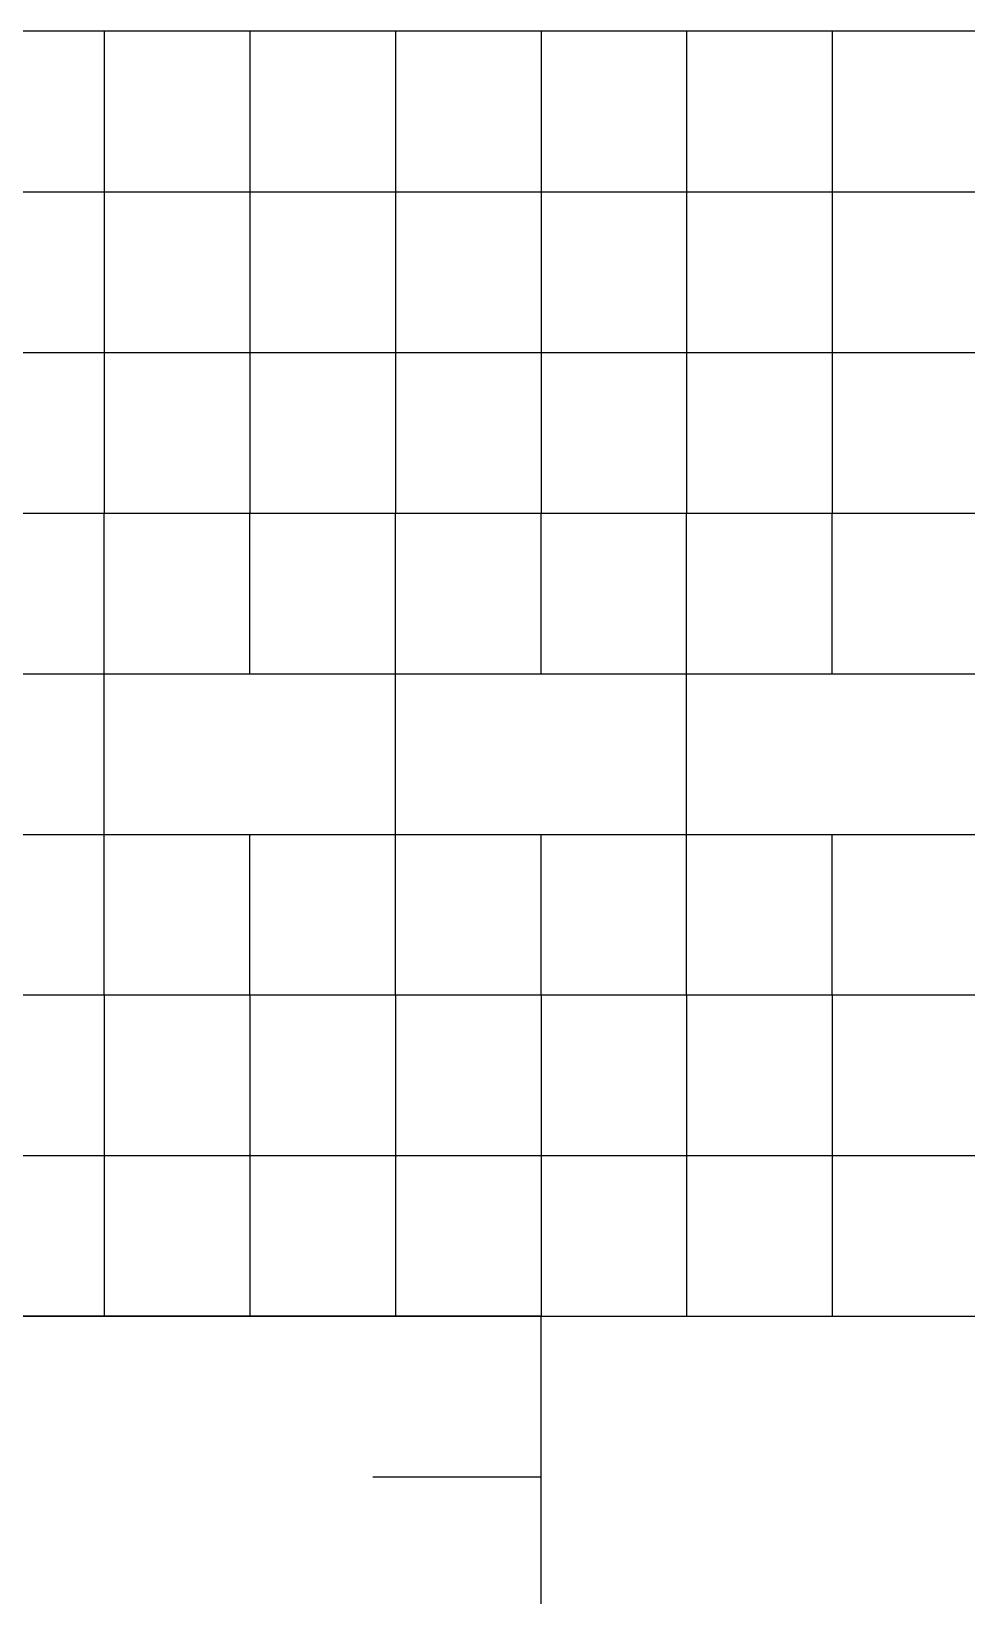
# Model space of a CAD drawing. Extents: x 0 to 304, y 0 to 158.
# Drawn here: x 113.8 to 151.4, y 94.8 to 157.6 of the extents above; entities that cross this region are included whole.
import ezdxf

# ---------------------------------------------------------------- set-up
doc = ezdxf.new("R2010")
doc.units = 0

msp = doc.modelspace()

# ---------------------------------------------------------------- linework, layer by layer
at = {"layer": '2xDUENQ T250SP40'}
for p, q in [((116.7, 131.8, 4.8), (116.7, 138.25, 4.8)), ((116.7, 131.8, 9.6), (116.7, 138.25, 9.6)), ((116.7, 131.8, 14.4), (116.7, 138.25, 14.4)), ((128.4, 131.8, 4.8), (128.4, 138.25, 4.8)), ((128.4, 131.8, 9.6), (128.4, 138.25, 9.6)), ((128.4, 131.8, 14.4), (128.4, 138.25, 14.4)), ((140.1, 131.8, 4.8), (140.1, 138.25, 4.8)), ((140.1, 131.8, 9.6), (140.1, 138.25, 9.6)), ((140.1, 131.8, 14.4), (140.1, 138.25, 14.4)), ((116.7, 118.9, 4.8), (116.7, 125.35, 4.8)), ((116.7, 118.9, 9.6), (116.7, 125.35, 9.6)), ((116.7, 118.9, 14.4), (116.7, 125.35, 14.4)), ((128.4, 118.9, 4.8), (128.4, 125.35, 4.8)), ((128.4, 118.9, 9.6), (128.4, 125.35, 9.6)), ((128.4, 118.9, 14.4), (128.4, 125.35, 14.4)), ((140.1, 118.9, 4.8), (140.1, 125.35, 4.8)), ((140.1, 118.9, 9.6), (140.1, 125.35, 9.6)), ((140.1, 118.9, 14.4), (140.1, 125.35, 14.4))]:
    msp.add_line(p, q, dxfattribs=at)
at = {"layer": '2xDUENQ T450SP30'}
for p, q in [((111.75, 151.15, 4.8), (115.8, 151.15, 4.8)), ((111.75, 151.15, 9.6), (115.8, 151.15, 9.6)), ((111.75, 151.15, 14.4), (115.8, 151.15, 14.4)), ((123.45, 151.15, 4.8), (127.5, 151.15, 4.8)), ((123.45, 151.15, 9.6), (127.5, 151.15, 9.6)), ((123.45, 151.15, 14.4), (127.5, 151.15, 14.4)), ((135.15, 151.15, 4.8), (139.2, 151.15, 4.8)), ((135.15, 151.15, 9.6), (139.2, 151.15, 9.6)), ((135.15, 151.15, 14.4), (139.2, 151.15, 14.4)), ((146.85, 151.15, 4.8), (150.9, 151.15, 4.8)), ((146.85, 151.15, 9.6), (150.9, 151.15, 9.6)), ((146.85, 151.15, 14.4), (150.9, 151.15, 14.4)), ((111.75, 144.7, 4.8), (115.8, 144.7, 4.8)), ((111.75, 144.7, 9.6), (115.8, 144.7, 9.6)), ((111.75, 144.7, 14.4), (115.8, 144.7, 14.4)), ((123.45, 144.7, 4.8), (127.5, 144.7, 4.8)), ((123.45, 144.7, 9.6), (127.5, 144.7, 9.6)), ((123.45, 144.7, 14.4), (127.5, 144.7, 14.4)), ((135.15, 144.7, 4.8), (139.2, 144.7, 4.8)), ((135.15, 144.7, 9.6), (139.2, 144.7, 9.6)), ((135.15, 144.7, 14.4), (139.2, 144.7, 14.4)), ((146.85, 144.7, 4.8), (150.9, 144.7, 4.8)), ((146.85, 144.7, 9.6), (150.9, 144.7, 9.6)), ((146.85, 144.7, 14.4), (150.9, 144.7, 14.4)), ((111.75, 138.25, 4.8), (115.8, 138.25, 4.8)), ((111.75, 138.25, 9.6), (115.8, 138.25, 9.6)), ((111.75, 138.25, 14.4), (115.8, 138.25, 14.4)), ((123.45, 138.25, 4.8), (127.5, 138.25, 4.8)), ((123.45, 138.25, 9.6), (127.5, 138.25, 9.6)), ((123.45, 138.25, 14.4), (127.5, 138.25, 14.4)), ((135.15, 138.25, 4.8), (139.2, 138.25, 4.8)), ((135.15, 138.25, 9.6), (139.2, 138.25, 9.6)), ((135.15, 138.25, 14.4), (139.2, 138.25, 14.4)), ((146.85, 138.25, 4.8), (150.9, 138.25, 4.8)), ((146.85, 138.25, 9.6), (150.9, 138.25, 9.6)), ((146.85, 138.25, 14.4), (150.9, 138.25, 14.4)), ((111.75, 131.8, 4.8), (115.8, 131.8, 4.8)), ((111.75, 131.8, 9.6), (115.8, 131.8, 9.6)), ((111.75, 131.8, 14.4), (115.8, 131.8, 14.4)), ((123.45, 131.8, 4.8), (127.5, 131.8, 4.8)), ((123.45, 131.8, 9.6), (127.5, 131.8, 9.6)), ((123.45, 131.8, 14.4), (127.5, 131.8, 14.4)), ((135.15, 131.8, 4.8), (139.2, 131.8, 4.8)), ((135.15, 131.8, 9.6), (139.2, 131.8, 9.6)), ((135.15, 131.8, 14.4), (139.2, 131.8, 14.4)), ((146.85, 131.8, 4.8), (150.9, 131.8, 4.8)), ((146.85, 131.8, 9.6), (150.9, 131.8, 9.6)), ((146.85, 131.8, 14.4), (150.9, 131.8, 14.4)), ((111.75, 125.35, 4.8), (115.8, 125.35, 4.8)), ((111.75, 125.35, 9.6), (115.8, 125.35, 9.6)), ((111.75, 125.35, 14.4), (115.8, 125.35, 14.4)), ((123.45, 125.35, 4.8), (127.5, 125.35, 4.8)), ((123.45, 125.35, 9.6), (127.5, 125.35, 9.6)), ((123.45, 125.35, 14.4), (127.5, 125.35, 14.4)), ((135.15, 125.35, 4.8), (139.2, 125.35, 4.8)), ((135.15, 125.35, 9.6), (139.2, 125.35, 9.6)), ((135.15, 125.35, 14.4), (139.2, 125.35, 14.4)), ((146.85, 125.35, 4.8), (150.9, 125.35, 4.8)), ((146.85, 125.35, 9.6), (150.9, 125.35, 9.6)), ((146.85, 125.35, 14.4), (150.9, 125.35, 14.4)), ((111.75, 118.9, 4.8), (115.8, 118.9, 4.8)), ((111.75, 118.9, 9.6), (115.8, 118.9, 9.6)), ((111.75, 118.9, 14.4), (115.8, 118.9, 14.4)), ((123.45, 118.9, 4.8), (127.5, 118.9, 4.8)), ((123.45, 118.9, 9.6), (127.5, 118.9, 9.6)), ((123.45, 118.9, 14.4), (127.5, 118.9, 14.4)), ((135.15, 118.9, 4.8), (139.2, 118.9, 4.8)), ((135.15, 118.9, 9.6), (139.2, 118.9, 9.6)), ((135.15, 118.9, 14.4), (139.2, 118.9, 14.4)), ((146.85, 118.9, 4.8), (150.9, 118.9, 4.8)), ((146.85, 118.9, 9.6), (150.9, 118.9, 9.6)), ((146.85, 118.9, 14.4), (150.9, 118.9, 14.4)), ((111.75, 112.45, 4.8), (115.8, 112.45, 4.8)), ((111.75, 112.45, 9.6), (115.8, 112.45, 9.6)), ((111.75, 112.45, 14.4), (115.8, 112.45, 14.4)), ((123.45, 112.45, 4.8), (127.5, 112.45, 4.8)), ((123.45, 112.45, 9.6), (127.5, 112.45, 9.6)), ((123.45, 112.45, 14.4), (127.5, 112.45, 14.4)), ((135.15, 112.45, 4.8), (139.2, 112.45, 4.8)), ((135.15, 112.45, 9.6), (139.2, 112.45, 9.6)), ((135.15, 112.45, 14.4), (139.2, 112.45, 14.4)), ((146.85, 112.45, 4.8), (150.9, 112.45, 4.8)), ((146.85, 112.45, 9.6), (150.9, 112.45, 9.6)), ((146.85, 112.45, 14.4), (150.9, 112.45, 14.4))]:
    msp.add_line(p, q, dxfattribs=at)
at = {"layer": '2xDUENQ T450SP40'}
for p, q in [((115.8, 151.15, 14.4), (116.7, 151.15, 14.4)), ((116.7, 151.15, 14.4), (122.55, 151.15, 14.4)), ((122.55, 151.15, 14.4), (123.45, 151.15, 14.4)), ((127.5, 151.15, 14.4), (128.4, 151.15, 14.4)), ((128.4, 151.15, 14.4), (134.25, 151.15, 14.4)), ((134.25, 151.15, 14.4), (135.15, 151.15, 14.4)), ((139.2, 151.15, 14.4), (140.1, 151.15, 14.4)), ((140.1, 151.15, 14.4), (145.95, 151.15, 14.4)), ((145.95, 151.15, 14.4), (146.85, 151.15, 14.4)), ((150.9, 151.15, 14.4), (151.8, 151.15, 14.4)), ((115.8, 144.7, 14.4), (116.7, 144.7, 14.4)), ((116.7, 144.7, 14.4), (122.55, 144.7, 14.4)), ((122.55, 144.7, 14.4), (123.45, 144.7, 14.4)), ((127.5, 144.7, 14.4), (128.4, 144.7, 14.4)), ((128.4, 144.7, 14.4), (134.25, 144.7, 14.4)), ((134.25, 144.7, 14.4), (135.15, 144.7, 14.4)), ((139.2, 144.7, 14.4), (140.1, 144.7, 14.4)), ((140.1, 144.7, 14.4), (145.95, 144.7, 14.4)), ((145.95, 144.7, 14.4), (146.85, 144.7, 14.4)), ((150.9, 144.7, 14.4), (151.8, 144.7, 14.4)), ((115.8, 138.25, 14.4), (116.7, 138.25, 14.4)), ((116.7, 138.25, 14.4), (122.55, 138.25, 14.4)), ((122.55, 138.25, 14.4), (123.45, 138.25, 14.4)), ((127.5, 138.25, 14.4), (128.4, 138.25, 14.4)), ((128.4, 138.25, 14.4), (134.25, 138.25, 14.4)), ((134.25, 138.25, 14.4), (135.15, 138.25, 14.4)), ((139.2, 138.25, 14.4), (140.1, 138.25, 14.4)), ((140.1, 138.25, 14.4), (145.95, 138.25, 14.4)), ((145.95, 138.25, 14.4), (146.85, 138.25, 14.4)), ((150.9, 138.25, 14.4), (151.8, 138.25, 14.4)), ((115.8, 131.8, 14.4), (116.7, 131.8, 14.4)), ((116.7, 131.8, 14.4), (122.55, 131.8, 14.4)), ((122.55, 131.8, 14.4), (123.45, 131.8, 14.4)), ((127.5, 131.8, 14.4), (128.4, 131.8, 14.4)), ((128.4, 131.8, 14.4), (134.25, 131.8, 14.4)), ((134.25, 131.8, 14.4), (135.15, 131.8, 14.4)), ((139.2, 131.8, 14.4), (140.1, 131.8, 14.4)), ((140.1, 131.8, 14.4), (145.95, 131.8, 14.4)), ((145.95, 131.8, 14.4), (146.85, 131.8, 14.4)), ((150.9, 131.8, 14.4), (151.8, 131.8, 14.4)), ((115.8, 125.35, 14.4), (116.7, 125.35, 14.4)), ((116.7, 125.35, 14.4), (122.55, 125.35, 14.4)), ((122.55, 125.35, 14.4), (123.45, 125.35, 14.4)), ((127.5, 125.35, 14.4), (128.4, 125.35, 14.4)), ((128.4, 125.35, 14.4), (134.25, 125.35, 14.4)), ((134.25, 125.35, 14.4), (135.15, 125.35, 14.4)), ((139.2, 125.35, 14.4), (140.1, 125.35, 14.4)), ((140.1, 125.35, 14.4), (145.95, 125.35, 14.4)), ((145.95, 125.35, 14.4), (146.85, 125.35, 14.4)), ((150.9, 125.35, 14.4), (151.8, 125.35, 14.4)), ((115.8, 118.9, 14.4), (116.7, 118.9, 14.4)), ((116.7, 118.9, 14.4), (122.55, 118.9, 14.4)), ((122.55, 118.9, 14.4), (123.45, 118.9, 14.4)), ((127.5, 118.9, 14.4), (128.4, 118.9, 14.4)), ((128.4, 118.9, 14.4), (134.25, 118.9, 14.4)), ((134.25, 118.9, 14.4), (135.15, 118.9, 14.4)), ((139.2, 118.9, 14.4), (140.1, 118.9, 14.4)), ((140.1, 118.9, 14.4), (145.95, 118.9, 14.4)), ((145.95, 118.9, 14.4), (146.85, 118.9, 14.4)), ((150.9, 118.9, 14.4), (151.8, 118.9, 14.4)), ((115.8, 112.45, 14.4), (116.7, 112.45, 14.4)), ((116.7, 112.45, 14.4), (122.55, 112.45, 14.4)), ((122.55, 112.45, 14.4), (123.45, 112.45, 14.4)), ((127.5, 112.45, 14.4), (128.4, 112.45, 14.4)), ((128.4, 112.45, 14.4), (134.25, 112.45, 14.4)), ((134.25, 112.45, 14.4), (135.15, 112.45, 14.4)), ((139.2, 112.45, 14.4), (140.1, 112.45, 14.4)), ((140.1, 112.45, 14.4), (145.95, 112.45, 14.4)), ((145.95, 112.45, 14.4), (146.85, 112.45, 14.4)), ((150.9, 112.45, 14.4), (151.8, 112.45, 14.4))]:
    msp.add_line(p, q, dxfattribs=at)
at = {"layer": '2xDUENQ T450SP50'}
for p, q in [((115.8, 151.15, 4.8), (116.7, 151.15, 4.8)), ((115.8, 151.15, 9.6), (116.7, 151.15, 9.6)), ((116.7, 151.15, 4.8), (122.55, 151.15, 4.8)), ((116.7, 151.15, 9.6), (122.55, 151.15, 9.6)), ((122.55, 151.15, 4.8), (123.45, 151.15, 4.8)), ((122.55, 151.15, 9.6), (123.45, 151.15, 9.6)), ((127.5, 151.15, 4.8), (128.4, 151.15, 4.8)), ((127.5, 151.15, 9.6), (128.4, 151.15, 9.6)), ((128.4, 151.15, 4.8), (134.25, 151.15, 4.8)), ((128.4, 151.15, 9.6), (134.25, 151.15, 9.6)), ((134.25, 151.15, 4.8), (135.15, 151.15, 4.8)), ((134.25, 151.15, 9.6), (135.15, 151.15, 9.6)), ((139.2, 151.15, 4.8), (140.1, 151.15, 4.8)), ((139.2, 151.15, 9.6), (140.1, 151.15, 9.6)), ((140.1, 151.15, 4.8), (145.95, 151.15, 4.8)), ((140.1, 151.15, 9.6), (145.95, 151.15, 9.6)), ((145.95, 151.15, 4.8), (146.85, 151.15, 4.8)), ((145.95, 151.15, 9.6), (146.85, 151.15, 9.6)), ((150.9, 151.15, 4.8), (151.8, 151.15, 4.8)), ((150.9, 151.15, 9.6), (151.8, 151.15, 9.6)), ((115.8, 144.7, 4.8), (116.7, 144.7, 4.8)), ((115.8, 144.7, 9.6), (116.7, 144.7, 9.6)), ((116.7, 144.7, 4.8), (122.55, 144.7, 4.8)), ((116.7, 144.7, 9.6), (122.55, 144.7, 9.6)), ((122.55, 144.7, 4.8), (123.45, 144.7, 4.8)), ((122.55, 144.7, 9.6), (123.45, 144.7, 9.6)), ((127.5, 144.7, 4.8), (128.4, 144.7, 4.8)), ((127.5, 144.7, 9.6), (128.4, 144.7, 9.6)), ((128.4, 144.7, 4.8), (134.25, 144.7, 4.8)), ((128.4, 144.7, 9.6), (134.25, 144.7, 9.6)), ((134.25, 144.7, 4.8), (135.15, 144.7, 4.8)), ((134.25, 144.7, 9.6), (135.15, 144.7, 9.6)), ((139.2, 144.7, 4.8), (140.1, 144.7, 4.8)), ((139.2, 144.7, 9.6), (140.1, 144.7, 9.6)), ((140.1, 144.7, 4.8), (145.95, 144.7, 4.8)), ((140.1, 144.7, 9.6), (145.95, 144.7, 9.6)), ((145.95, 144.7, 4.8), (146.85, 144.7, 4.8)), ((145.95, 144.7, 9.6), (146.85, 144.7, 9.6)), ((150.9, 144.7, 4.8), (151.8, 144.7, 4.8)), ((150.9, 144.7, 9.6), (151.8, 144.7, 9.6)), ((115.8, 138.25, 4.8), (116.7, 138.25, 4.8)), ((115.8, 138.25, 9.6), (116.7, 138.25, 9.6)), ((116.7, 138.25, 4.8), (122.55, 138.25, 4.8)), ((116.7, 138.25, 9.6), (122.55, 138.25, 9.6)), ((122.55, 138.25, 4.8), (123.45, 138.25, 4.8)), ((122.55, 138.25, 9.6), (123.45, 138.25, 9.6)), ((127.5, 138.25, 4.8), (128.4, 138.25, 4.8)), ((127.5, 138.25, 9.6), (128.4, 138.25, 9.6)), ((128.4, 138.25, 4.8), (134.25, 138.25, 4.8)), ((128.4, 138.25, 9.6), (134.25, 138.25, 9.6)), ((134.25, 138.25, 4.8), (135.15, 138.25, 4.8)), ((134.25, 138.25, 9.6), (135.15, 138.25, 9.6)), ((139.2, 138.25, 4.8), (140.1, 138.25, 4.8)), ((139.2, 138.25, 9.6), (140.1, 138.25, 9.6)), ((140.1, 138.25, 4.8), (145.95, 138.25, 4.8)), ((140.1, 138.25, 9.6), (145.95, 138.25, 9.6)), ((145.95, 138.25, 4.8), (146.85, 138.25, 4.8)), ((145.95, 138.25, 9.6), (146.85, 138.25, 9.6)), ((150.9, 138.25, 4.8), (151.8, 138.25, 4.8)), ((150.9, 138.25, 9.6), (151.8, 138.25, 9.6)), ((115.8, 131.8, 4.8), (116.7, 131.8, 4.8)), ((115.8, 131.8, 9.6), (116.7, 131.8, 9.6)), ((116.7, 131.8, 4.8), (122.55, 131.8, 4.8)), ((116.7, 131.8, 9.6), (122.55, 131.8, 9.6)), ((122.55, 131.8, 4.8), (123.45, 131.8, 4.8)), ((122.55, 131.8, 9.6), (123.45, 131.8, 9.6)), ((127.5, 131.8, 4.8), (128.4, 131.8, 4.8)), ((127.5, 131.8, 9.6), (128.4, 131.8, 9.6)), ((128.4, 131.8, 4.8), (134.25, 131.8, 4.8)), ((128.4, 131.8, 9.6), (134.25, 131.8, 9.6)), ((134.25, 131.8, 4.8), (135.15, 131.8, 4.8)), ((134.25, 131.8, 9.6), (135.15, 131.8, 9.6)), ((139.2, 131.8, 4.8), (140.1, 131.8, 4.8)), ((139.2, 131.8, 9.6), (140.1, 131.8, 9.6)), ((140.1, 131.8, 4.8), (145.95, 131.8, 4.8)), ((140.1, 131.8, 9.6), (145.95, 131.8, 9.6)), ((145.95, 131.8, 4.8), (146.85, 131.8, 4.8)), ((145.95, 131.8, 9.6), (146.85, 131.8, 9.6)), ((150.9, 131.8, 4.8), (151.8, 131.8, 4.8)), ((150.9, 131.8, 9.6), (151.8, 131.8, 9.6)), ((115.8, 125.35, 4.8), (116.7, 125.35, 4.8)), ((115.8, 125.35, 9.6), (116.7, 125.35, 9.6)), ((116.7, 125.35, 4.8), (122.55, 125.35, 4.8)), ((116.7, 125.35, 9.6), (122.55, 125.35, 9.6)), ((122.55, 125.35, 4.8), (123.45, 125.35, 4.8)), ((122.55, 125.35, 9.6), (123.45, 125.35, 9.6)), ((127.5, 125.35, 4.8), (128.4, 125.35, 4.8)), ((127.5, 125.35, 9.6), (128.4, 125.35, 9.6)), ((128.4, 125.35, 4.8), (134.25, 125.35, 4.8)), ((128.4, 125.35, 9.6), (134.25, 125.35, 9.6)), ((134.25, 125.35, 4.8), (135.15, 125.35, 4.8)), ((134.25, 125.35, 9.6), (135.15, 125.35, 9.6)), ((139.2, 125.35, 4.8), (140.1, 125.35, 4.8)), ((139.2, 125.35, 9.6), (140.1, 125.35, 9.6)), ((140.1, 125.35, 4.8), (145.95, 125.35, 4.8)), ((140.1, 125.35, 9.6), (145.95, 125.35, 9.6)), ((145.95, 125.35, 4.8), (146.85, 125.35, 4.8)), ((145.95, 125.35, 9.6), (146.85, 125.35, 9.6)), ((150.9, 125.35, 4.8), (151.8, 125.35, 4.8)), ((150.9, 125.35, 9.6), (151.8, 125.35, 9.6)), ((115.8, 118.9, 4.8), (116.7, 118.9, 4.8)), ((115.8, 118.9, 9.6), (116.7, 118.9, 9.6)), ((116.7, 118.9, 4.8), (122.55, 118.9, 4.8)), ((116.7, 118.9, 9.6), (122.55, 118.9, 9.6)), ((122.55, 118.9, 4.8), (123.45, 118.9, 4.8)), ((122.55, 118.9, 9.6), (123.45, 118.9, 9.6)), ((127.5, 118.9, 4.8), (128.4, 118.9, 4.8)), ((127.5, 118.9, 9.6), (128.4, 118.9, 9.6)), ((128.4, 118.9, 4.8), (134.25, 118.9, 4.8)), ((128.4, 118.9, 9.6), (134.25, 118.9, 9.6)), ((134.25, 118.9, 4.8), (135.15, 118.9, 4.8)), ((134.25, 118.9, 9.6), (135.15, 118.9, 9.6)), ((139.2, 118.9, 4.8), (140.1, 118.9, 4.8)), ((139.2, 118.9, 9.6), (140.1, 118.9, 9.6)), ((140.1, 118.9, 4.8), (145.95, 118.9, 4.8)), ((140.1, 118.9, 9.6), (145.95, 118.9, 9.6)), ((145.95, 118.9, 4.8), (146.85, 118.9, 4.8)), ((145.95, 118.9, 9.6), (146.85, 118.9, 9.6)), ((150.9, 118.9, 4.8), (151.8, 118.9, 4.8)), ((150.9, 118.9, 9.6), (151.8, 118.9, 9.6)), ((115.8, 112.45, 4.8), (116.7, 112.45, 4.8)), ((115.8, 112.45, 9.6), (116.7, 112.45, 9.6)), ((116.7, 112.45, 4.8), (122.55, 112.45, 4.8)), ((116.7, 112.45, 9.6), (122.55, 112.45, 9.6)), ((122.55, 112.45, 4.8), (123.45, 112.45, 4.8)), ((122.55, 112.45, 9.6), (123.45, 112.45, 9.6)), ((127.5, 112.45, 4.8), (128.4, 112.45, 4.8)), ((127.5, 112.45, 9.6), (128.4, 112.45, 9.6)), ((128.4, 112.45, 4.8), (134.25, 112.45, 4.8)), ((128.4, 112.45, 9.6), (134.25, 112.45, 9.6)), ((134.25, 112.45, 4.8), (135.15, 112.45, 4.8)), ((134.25, 112.45, 9.6), (135.15, 112.45, 9.6)), ((139.2, 112.45, 4.8), (140.1, 112.45, 4.8)), ((139.2, 112.45, 9.6), (140.1, 112.45, 9.6)), ((140.1, 112.45, 4.8), (145.95, 112.45, 4.8)), ((140.1, 112.45, 9.6), (145.95, 112.45, 9.6)), ((145.95, 112.45, 4.8), (146.85, 112.45, 4.8)), ((145.95, 112.45, 9.6), (146.85, 112.45, 9.6)), ((150.9, 112.45, 4.8), (151.8, 112.45, 4.8)), ((150.9, 112.45, 9.6), (151.8, 112.45, 9.6)), ((127.5, 99.55, 9.6), (128.45, 99.55, 9.6)), ((128.45, 99.55, 9.6), (134.25, 99.55, 9.6))]:
    msp.add_line(p, q, dxfattribs=at)
at = {"layer": 'DUENQ T250SP40'}
for p, q in [((116.7, 157.6, 4.8), (116.7, 151.15, 4.8)), ((116.7, 157.6, 9.6), (116.7, 151.15, 9.6)), ((116.7, 157.6, 14.4), (116.7, 151.15, 14.4)), ((122.55, 157.6, 4.8), (122.55, 151.15, 4.8)), ((122.55, 157.6, 9.6), (122.55, 151.15, 9.6)), ((122.55, 157.6, 14.4), (122.55, 151.15, 14.4)), ((128.4, 157.6, 4.8), (128.4, 151.15, 4.8)), ((128.4, 157.6, 9.6), (128.4, 151.15, 9.6)), ((128.4, 157.6, 14.4), (128.4, 151.15, 14.4)), ((134.25, 157.6, 4.8), (134.25, 151.15, 4.8)), ((134.25, 157.6, 9.6), (134.25, 151.15, 9.6)), ((134.25, 157.6, 14.4), (134.25, 151.15, 14.4)), ((140.1, 157.6, 4.8), (140.1, 151.15, 4.8)), ((140.1, 157.6, 9.6), (140.1, 151.15, 9.6)), ((140.1, 157.6, 14.4), (140.1, 151.15, 14.4)), ((145.95, 157.6, 4.8), (145.95, 151.15, 4.8)), ((145.95, 157.6, 9.6), (145.95, 151.15, 9.6)), ((145.95, 157.6, 14.4), (145.95, 151.15, 14.4)), ((116.7, 151.15, 4.8), (116.7, 144.7, 4.8)), ((116.7, 151.15, 9.6), (116.7, 144.7, 9.6)), ((116.7, 151.15, 14.4), (116.7, 144.7, 14.4)), ((122.55, 151.15, 4.8), (122.55, 144.7, 4.8)), ((122.55, 151.15, 9.6), (122.55, 144.7, 9.6)), ((122.55, 151.15, 14.4), (122.55, 144.7, 14.4)), ((128.4, 151.15, 4.8), (128.4, 144.7, 4.8)), ((128.4, 151.15, 9.6), (128.4, 144.7, 9.6)), ((128.4, 151.15, 14.4), (128.4, 144.7, 14.4)), ((134.25, 151.15, 4.8), (134.25, 144.7, 4.8)), ((134.25, 151.15, 9.6), (134.25, 144.7, 9.6)), ((134.25, 151.15, 14.4), (134.25, 144.7, 14.4)), ((140.1, 151.15, 4.8), (140.1, 144.7, 4.8)), ((140.1, 151.15, 9.6), (140.1, 144.7, 9.6)), ((140.1, 151.15, 14.4), (140.1, 144.7, 14.4)), ((145.95, 151.15, 4.8), (145.95, 144.7, 4.8)), ((145.95, 151.15, 9.6), (145.95, 144.7, 9.6)), ((145.95, 151.15, 14.4), (145.95, 144.7, 14.4)), ((116.7, 144.7, 4.8), (116.7, 138.25, 4.8)), ((116.7, 144.7, 9.6), (116.7, 138.25, 9.6)), ((116.7, 144.7, 14.4), (116.7, 138.25, 14.4)), ((122.55, 144.7, 4.8), (122.55, 138.25, 4.8)), ((122.55, 144.7, 9.6), (122.55, 138.25, 9.6)), ((122.55, 144.7, 14.4), (122.55, 138.25, 14.4)), ((128.4, 144.7, 4.8), (128.4, 138.25, 4.8)), ((128.4, 144.7, 9.6), (128.4, 138.25, 9.6)), ((128.4, 144.7, 14.4), (128.4, 138.25, 14.4)), ((134.25, 144.7, 4.8), (134.25, 138.25, 4.8)), ((134.25, 144.7, 9.6), (134.25, 138.25, 9.6)), ((134.25, 144.7, 14.4), (134.25, 138.25, 14.4)), ((140.1, 144.7, 4.8), (140.1, 138.25, 4.8)), ((140.1, 144.7, 9.6), (140.1, 138.25, 9.6)), ((140.1, 144.7, 14.4), (140.1, 138.25, 14.4)), ((145.95, 144.7, 4.8), (145.95, 138.25, 4.8)), ((145.95, 144.7, 9.6), (145.95, 138.25, 9.6)), ((145.95, 144.7, 14.4), (145.95, 138.25, 14.4)), ((122.55, 131.8, 4.8), (122.55, 138.25, 4.8)), ((122.55, 131.8, 9.6), (122.55, 138.25, 9.6)), ((122.55, 131.8, 14.4), (122.55, 138.25, 14.4)), ((134.25, 131.8, 4.8), (134.25, 138.25, 4.8)), ((134.25, 131.8, 9.6), (134.25, 138.25, 9.6)), ((134.25, 131.8, 14.4), (134.25, 138.25, 14.4)), ((145.95, 131.8, 4.8), (145.95, 138.25, 4.8)), ((145.95, 131.8, 9.6), (145.95, 138.25, 9.6)), ((145.95, 131.8, 14.4), (145.95, 138.25, 14.4)), ((116.7, 125.35, 4.8), (116.7, 131.8, 4.8)), ((116.7, 125.35, 9.6), (116.7, 131.8, 9.6)), ((116.7, 125.35, 14.4), (116.7, 131.8, 14.4)), ((128.4, 125.35, 4.8), (128.4, 131.8, 4.8)), ((128.4, 125.35, 9.6), (128.4, 131.8, 9.6)), ((128.4, 125.35, 14.4), (128.4, 131.8, 14.4)), ((140.1, 125.35, 4.8), (140.1, 131.8, 4.8)), ((140.1, 125.35, 9.6), (140.1, 131.8, 9.6)), ((140.1, 125.35, 14.4), (140.1, 131.8, 14.4)), ((122.55, 118.9, 4.8), (122.55, 125.35, 4.8)), ((122.55, 118.9, 9.6), (122.55, 125.35, 9.6)), ((122.55, 118.9, 14.4), (122.55, 125.35, 14.4)), ((134.25, 118.9, 4.8), (134.25, 125.35, 4.8)), ((134.25, 118.9, 9.6), (134.25, 125.35, 9.6)), ((134.25, 118.9, 14.4), (134.25, 125.35, 14.4)), ((145.95, 118.9, 4.8), (145.95, 125.35, 4.8)), ((145.95, 118.9, 9.6), (145.95, 125.35, 9.6)), ((145.95, 118.9, 14.4), (145.95, 125.35, 14.4)), ((116.7, 118.9, 4.8), (116.7, 112.45, 4.8)), ((116.7, 118.9, 9.6), (116.7, 112.45, 9.6)), ((116.7, 118.9, 14.4), (116.7, 112.45, 14.4)), ((122.55, 118.9, 4.8), (122.55, 112.45, 4.8)), ((122.55, 118.9, 9.6), (122.55, 112.45, 9.6)), ((122.55, 118.9, 14.4), (122.55, 112.45, 14.4)), ((128.4, 118.9, 4.8), (128.4, 112.45, 4.8)), ((128.4, 118.9, 9.6), (128.4, 112.45, 9.6)), ((128.4, 118.9, 14.4), (128.4, 112.45, 14.4)), ((134.25, 118.9, 4.8), (134.25, 112.45, 4.8)), ((134.25, 118.9, 9.6), (134.25, 112.45, 9.6)), ((134.25, 118.9, 14.4), (134.25, 112.45, 14.4)), ((140.1, 118.9, 4.8), (140.1, 112.45, 4.8)), ((140.1, 118.9, 9.6), (140.1, 112.45, 9.6)), ((140.1, 118.9, 14.4), (140.1, 112.45, 14.4)), ((145.95, 118.9, 4.8), (145.95, 112.45, 4.8)), ((145.95, 118.9, 9.6), (145.95, 112.45, 9.6)), ((145.95, 118.9, 14.4), (145.95, 112.45, 14.4)), ((116.7, 112.45, 4.8), (116.7, 106, 4.8)), ((116.7, 112.45, 9.6), (116.7, 106, 9.6)), ((116.7, 112.45, 14.4), (116.7, 106, 14.4)), ((122.55, 112.45, 4.8), (122.55, 106, 4.8)), ((122.55, 112.45, 9.6), (122.55, 106, 9.6)), ((122.55, 112.45, 14.4), (122.55, 106, 14.4)), ((128.4, 112.45, 4.8), (128.4, 106, 4.8)), ((128.4, 112.45, 9.6), (128.4, 106, 9.6)), ((128.4, 112.45, 14.4), (128.4, 106, 14.4)), ((134.25, 112.45, 4.8), (134.25, 106, 4.8)), ((134.25, 112.45, 9.6), (134.25, 106, 9.6)), ((134.25, 112.45, 14.4), (134.25, 106, 14.4)), ((140.1, 112.45, 4.8), (140.1, 106, 4.8)), ((140.1, 112.45, 9.6), (140.1, 106, 9.6)), ((140.1, 112.45, 14.4), (140.1, 106, 14.4)), ((145.95, 112.45, 4.8), (145.95, 106, 4.8)), ((145.95, 112.45, 9.6), (145.95, 106, 9.6)), ((145.95, 112.45, 14.4), (145.95, 106, 14.4))]:
    msp.add_line(p, q, dxfattribs=at)
at = {"layer": 'QRO 200x5 K'}
for p, q in [((134.25, 99.55), (134.25, 99.55, 4.8)), ((134.25, 99.55, 4.8), (134.25, 99.55, 9.6))]:
    msp.add_line(p, q, dxfattribs=at)
at = {"layer": 'RRO 200x300x6'}
for p, q in [((116.7, 157.6), (116.7, 157.6, 4.8)), ((116.7, 157.6, 4.8), (116.7, 157.6, 9.6)), ((116.7, 157.6, 9.6), (116.7, 157.6, 14.4)), ((122.55, 157.6), (122.55, 157.6, 4.8)), ((122.55, 157.6, 4.8), (122.55, 157.6, 9.6)), ((122.55, 157.6, 9.6), (122.55, 157.6, 14.4)), ((128.4, 157.6), (128.4, 157.6, 4.8)), ((128.4, 157.6, 4.8), (128.4, 157.6, 9.6)), ((128.4, 157.6, 9.6), (128.4, 157.6, 14.4)), ((134.25, 157.6), (134.25, 157.6, 4.8)), ((134.25, 157.6, 4.8), (134.25, 157.6, 9.6)), ((134.25, 157.6, 9.6), (134.25, 157.6, 14.4)), ((140.1, 157.6), (140.1, 157.6, 4.8)), ((140.1, 157.6, 4.8), (140.1, 157.6, 9.6)), ((140.1, 157.6, 9.6), (140.1, 157.6, 14.4)), ((145.95, 157.6), (145.95, 157.6, 4.8)), ((145.95, 157.6, 4.8), (145.95, 157.6, 9.6)), ((145.95, 157.6, 9.6), (145.95, 157.6, 14.4)), ((116.7, 151.15), (116.7, 151.15, 4.8)), ((116.7, 151.15, 4.8), (116.7, 151.15, 9.6)), ((116.7, 151.15, 9.6), (116.7, 151.15, 14.4)), ((122.55, 151.15), (122.55, 151.15, 4.8)), ((122.55, 151.15, 4.8), (122.55, 151.15, 9.6)), ((122.55, 151.15, 9.6), (122.55, 151.15, 14.4)), ((128.4, 151.15), (128.4, 151.15, 4.8)), ((128.4, 151.15, 4.8), (128.4, 151.15, 9.6)), ((128.4, 151.15, 9.6), (128.4, 151.15, 14.4)), ((134.25, 151.15), (134.25, 151.15, 4.8)), ((134.25, 151.15, 4.8), (134.25, 151.15, 9.6)), ((134.25, 151.15, 9.6), (134.25, 151.15, 14.4)), ((140.1, 151.15), (140.1, 151.15, 4.8)), ((140.1, 151.15, 4.8), (140.1, 151.15, 9.6)), ((140.1, 151.15, 9.6), (140.1, 151.15, 14.4)), ((145.95, 151.15), (145.95, 151.15, 4.8)), ((145.95, 151.15, 4.8), (145.95, 151.15, 9.6)), ((145.95, 151.15, 9.6), (145.95, 151.15, 14.4)), ((116.7, 144.7), (116.7, 144.7, 4.8)), ((116.7, 144.7, 4.8), (116.7, 144.7, 9.6)), ((116.7, 144.7, 9.6), (116.7, 144.7, 14.4)), ((122.55, 144.7), (122.55, 144.7, 4.8)), ((122.55, 144.7, 4.8), (122.55, 144.7, 9.6)), ((122.55, 144.7, 9.6), (122.55, 144.7, 14.4)), ((128.4, 144.7), (128.4, 144.7, 4.8)), ((128.4, 144.7, 4.8), (128.4, 144.7, 9.6)), ((128.4, 144.7, 9.6), (128.4, 144.7, 14.4)), ((134.25, 144.7), (134.25, 144.7, 4.8)), ((134.25, 144.7, 4.8), (134.25, 144.7, 9.6)), ((134.25, 144.7, 9.6), (134.25, 144.7, 14.4)), ((140.1, 144.7), (140.1, 144.7, 4.8)), ((140.1, 144.7, 4.8), (140.1, 144.7, 9.6)), ((140.1, 144.7, 9.6), (140.1, 144.7, 14.4)), ((145.95, 144.7), (145.95, 144.7, 4.8)), ((145.95, 144.7, 4.8), (145.95, 144.7, 9.6)), ((145.95, 144.7, 9.6), (145.95, 144.7, 14.4)), ((116.7, 138.25), (116.7, 138.25, 4.8)), ((116.7, 138.25, 4.8), (116.7, 138.25, 9.6)), ((116.7, 138.25, 9.6), (116.7, 138.25, 14.4)), ((122.55, 138.25), (122.55, 138.25, 4.8)), ((122.55, 138.25, 4.8), (122.55, 138.25, 9.6)), ((122.55, 138.25, 9.6), (122.55, 138.25, 14.4)), ((128.4, 138.25), (128.4, 138.25, 4.8)), ((128.4, 138.25, 4.8), (128.4, 138.25, 9.6)), ((128.4, 138.25, 9.6), (128.4, 138.25, 14.4)), ((134.25, 138.25), (134.25, 138.25, 4.8)), ((134.25, 138.25, 4.8), (134.25, 138.25, 9.6)), ((134.25, 138.25, 9.6), (134.25, 138.25, 14.4)), ((140.1, 138.25), (140.1, 138.25, 4.8)), ((140.1, 138.25, 4.8), (140.1, 138.25, 9.6)), ((140.1, 138.25, 9.6), (140.1, 138.25, 14.4)), ((145.95, 138.25), (145.95, 138.25, 4.8)), ((145.95, 138.25, 4.8), (145.95, 138.25, 9.6)), ((145.95, 138.25, 9.6), (145.95, 138.25, 14.4)), ((116.7, 131.8), (116.7, 131.8, 4.8)), ((116.7, 131.8, 4.8), (116.7, 131.8, 9.6)), ((116.7, 131.8, 9.6), (116.7, 131.8, 14.4)), ((122.55, 131.8), (122.55, 131.8, 4.8)), ((122.55, 131.8, 4.8), (122.55, 131.8, 9.6)), ((122.55, 131.8, 9.6), (122.55, 131.8, 14.4)), ((128.4, 131.8), (128.4, 131.8, 4.8)), ((128.4, 131.8, 4.8), (128.4, 131.8, 9.6)), ((128.4, 131.8, 9.6), (128.4, 131.8, 14.4)), ((134.25, 131.8), (134.25, 131.8, 4.8)), ((134.25, 131.8, 4.8), (134.25, 131.8, 9.6)), ((134.25, 131.8, 9.6), (134.25, 131.8, 14.4)), ((140.1, 131.8), (140.1, 131.8, 4.8)), ((140.1, 131.8, 4.8), (140.1, 131.8, 9.6)), ((140.1, 131.8, 9.6), (140.1, 131.8, 14.4)), ((145.95, 131.8), (145.95, 131.8, 4.8)), ((145.95, 131.8, 4.8), (145.95, 131.8, 9.6)), ((145.95, 131.8, 9.6), (145.95, 131.8, 14.4)), ((116.7, 125.35), (116.7, 125.35, 4.8)), ((116.7, 125.35, 4.8), (116.7, 125.35, 9.6)), ((116.7, 125.35, 9.6), (116.7, 125.35, 14.4)), ((122.55, 125.35), (122.55, 125.35, 4.8)), ((122.55, 125.35, 4.8), (122.55, 125.35, 9.6)), ((122.55, 125.35, 9.6), (122.55, 125.35, 14.4)), ((128.4, 125.35), (128.4, 125.35, 4.8)), ((128.4, 125.35, 4.8), (128.4, 125.35, 9.6)), ((128.4, 125.35, 9.6), (128.4, 125.35, 14.4)), ((134.25, 125.35), (134.25, 125.35, 4.8)), ((134.25, 125.35, 4.8), (134.25, 125.35, 9.6)), ((134.25, 125.35, 9.6), (134.25, 125.35, 14.4)), ((140.1, 125.35), (140.1, 125.35, 4.8)), ((140.1, 125.35, 4.8), (140.1, 125.35, 9.6)), ((140.1, 125.35, 9.6), (140.1, 125.35, 14.4)), ((145.95, 125.35), (145.95, 125.35, 4.8)), ((145.95, 125.35, 4.8), (145.95, 125.35, 9.6)), ((145.95, 125.35, 9.6), (145.95, 125.35, 14.4)), ((116.7, 118.9), (116.7, 118.9, 4.8)), ((116.7, 118.9, 4.8), (116.7, 118.9, 9.6)), ((116.7, 118.9, 9.6), (116.7, 118.9, 14.4)), ((122.55, 118.9), (122.55, 118.9, 4.8)), ((122.55, 118.9, 4.8), (122.55, 118.9, 9.6)), ((122.55, 118.9, 9.6), (122.55, 118.9, 14.4)), ((128.4, 118.9), (128.4, 118.9, 4.8)), ((128.4, 118.9, 4.8), (128.4, 118.9, 9.6)), ((128.4, 118.9, 9.6), (128.4, 118.9, 14.4)), ((134.25, 118.9), (134.25, 118.9, 4.8)), ((134.25, 118.9, 4.8), (134.25, 118.9, 9.6)), ((134.25, 118.9, 9.6), (134.25, 118.9, 14.4)), ((140.1, 118.9), (140.1, 118.9, 4.8)), ((140.1, 118.9, 4.8), (140.1, 118.9, 9.6)), ((140.1, 118.9, 9.6), (140.1, 118.9, 14.4)), ((145.95, 118.9), (145.95, 118.9, 4.8)), ((145.95, 118.9, 4.8), (145.95, 118.9, 9.6)), ((145.95, 118.9, 9.6), (145.95, 118.9, 14.4)), ((116.7, 112.45), (116.7, 112.45, 4.8)), ((116.7, 112.45, 4.8), (116.7, 112.45, 9.6)), ((116.7, 112.45, 9.6), (116.7, 112.45, 14.4)), ((122.55, 112.45), (122.55, 112.45, 4.8)), ((122.55, 112.45, 4.8), (122.55, 112.45, 9.6)), ((122.55, 112.45, 9.6), (122.55, 112.45, 14.4)), ((128.4, 112.45), (128.4, 112.45, 4.8)), ((128.4, 112.45, 4.8), (128.4, 112.45, 9.6)), ((128.4, 112.45, 9.6), (128.4, 112.45, 14.4)), ((134.25, 112.45), (134.25, 112.45, 4.8)), ((134.25, 112.45, 4.8), (134.25, 112.45, 9.6)), ((134.25, 112.45, 9.6), (134.25, 112.45, 14.4)), ((140.1, 112.45), (140.1, 112.45, 4.8)), ((140.1, 112.45, 4.8), (140.1, 112.45, 9.6)), ((140.1, 112.45, 9.6), (140.1, 112.45, 14.4)), ((145.95, 112.45), (145.95, 112.45, 4.8)), ((145.95, 112.45, 4.8), (145.95, 112.45, 9.6)), ((145.95, 112.45, 9.6), (145.95, 112.45, 14.4)), ((116.7, 106), (116.7, 106, 4.8)), ((116.7, 106, 4.8), (116.7, 106, 9.6)), ((116.7, 106, 9.6), (116.7, 106, 14.4)), ((122.55, 106), (122.55, 106, 4.8)), ((122.55, 106, 4.8), (122.55, 106, 9.6)), ((122.55, 106, 9.6), (122.55, 106, 14.4)), ((128.4, 106), (128.4, 106, 4.8)), ((128.4, 106, 4.8), (128.4, 106, 9.6)), ((128.4, 106, 9.6), (128.4, 106, 14.4)), ((134.25, 106), (134.25, 106, 4.8)), ((134.25, 106, 4.8), (134.25, 106, 9.6)), ((134.25, 106, 9.6), (134.25, 106, 14.4)), ((140.1, 106), (140.1, 106, 4.8)), ((140.1, 106, 4.8), (140.1, 106, 9.6)), ((140.1, 106, 9.6), (140.1, 106, 14.4)), ((145.95, 106), (145.95, 106, 4.8)), ((145.95, 106, 4.8), (145.95, 106, 9.6)), ((145.95, 106, 9.6), (145.95, 106, 14.4)), ((127.5, 99.55), (127.5, 99.55, 4.8)), ((127.5, 99.55, 4.8), (127.5, 99.55, 9.6))]:
    msp.add_line(p, q, dxfattribs=at)
at = {"layer": 'shell'}
for points in [[(0.15, 106, 4.8), (303.525, 106, 4.8), (303.525, 157.6, 4.8), (0.15, 157.6, 4.8)], [(0.15, 106, 9.6), (303.525, 106, 9.6), (303.525, 157.6, 9.6), (0.15, 157.6, 9.6)], [(0.15, 106, 14.4), (303.525, 106, 14.4), (303.525, 157.6, 14.4), (0.15, 157.6, 14.4)], [(0.15, 106, 4.8), (0.15, 0.25, 4.8), (134.25, 0.25, 4.8), (134.25, 106, 4.8)], [(0.15, 106, 9.6), (0.15, 0.25, 9.6), (134.25, 0.25, 9.6), (134.25, 106, 9.6)]]:
    msp.add_3dface(points, dxfattribs=at)

doc.saveas('drawing.dxf')
